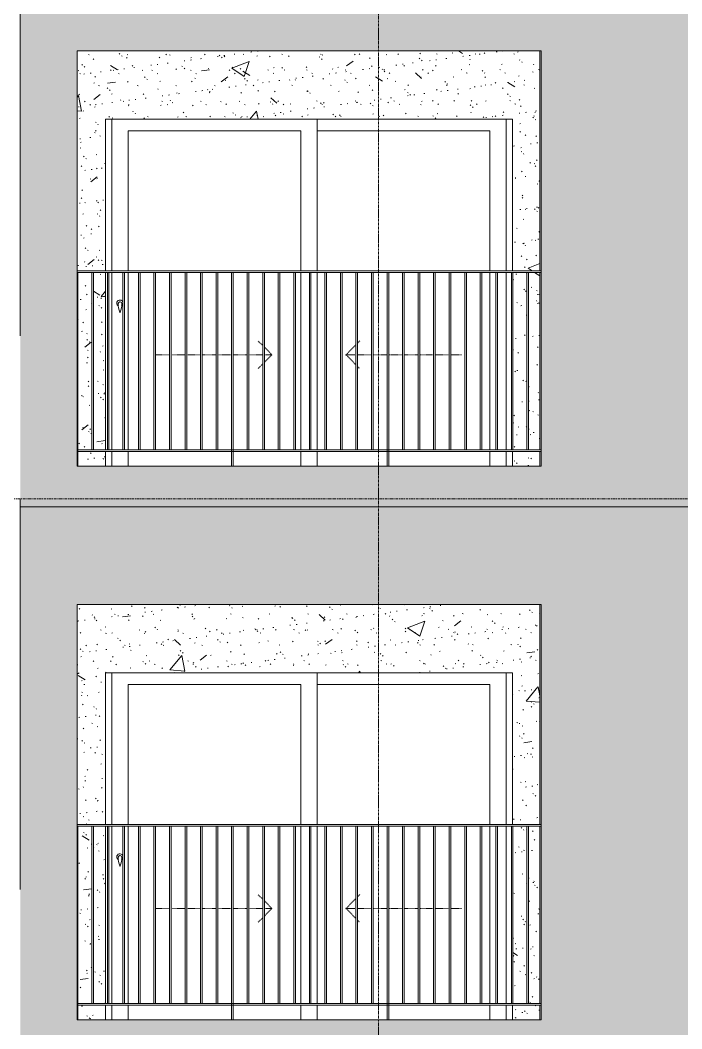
# Model space of a CAD drawing. Header units: millimetres. Extents: x 9199 to 175431, y -4466 to 35300.
# Drawn here: x 37037 to 41100, y 19345 to 25539 of the extents above; entities that cross this region are included whole.
import ezdxf

# ---------------------------------------------------------------- set-up
doc = ezdxf.new("R2010")
doc.units = ezdxf.units.MM
for name, pattern in [('Centre', [31.75, 6.35, -4.7625, 15.875, -4.7625]), ('Dash', [6, 3, -3]), ('Grid Line', [22.225, 12.7, -3.175, 3.175, -3.175])]:
    doc.linetypes.add(name, pattern=pattern)
for name, color, linetype, lineweight in [('0-1', 7, 'Continuous', 5), ('A-DOOR', 31, 'Continuous', 9), ('A-DOOR-FRAM', 31, 'Continuous', 9), ('A-DOOR-HDLN', 31, 'Dash', 18), ('A-FLOR-HRAL', 11, 'Continuous', 9), ('A-FLOR-LEVL-2', 51, 'Centre', 9), ('A-WALL', 113, 'Continuous', 9), ('A-WALL-PATT', 111, 'Continuous', 9), ('A-WALL-PATT-1', 9, 'Continuous', 9), ('A-WALL-PATT-2', 111, 'Continuous', 5), ('I-WALL-1', 7, 'Continuous', 9), ('S-GRID-1', 1, 'Grid Line', 9)]:
    doc.layers.add(name, color=color, linetype=linetype, lineweight=lineweight)
pattern_1 = [(50, (51388.9, 1200), (1093.104, -95.634), [114.3, -1257.3]), (355, (51388.9, 1200), (-211.457, 1146.34), [91.44, -1005.84]), (100.451, (51480, 1192), (881.656, 1050.7), [97.14, -1068.54]), (46.184, (51389, 1504.8), (1626.475, -252.26), [171.45, -1885.95]), (96.636, (51524.5, 1483.8), (1424.42, 1484.565), [145.71, -1602.81]), (351.184, (51389, 1504.8), (1424.43, 1484.55), [137.16, -1508.76]), (21, (51541.3, 1428.6), (909.686, -613.59), [114.3, -1257.3]), (326, (51541.3, 1428.6), (370.81, 1105.13), [91.44, -1005.84]), (71.451, (51617.1, 1377.5), (1280.503, 491.528), [97.14, -1068.54]), (37.5, (51388.93, 1200), (18.5313, 507.33), [50.292, -943.356, 50.292, -970.788, -1009.65]), (37.5, (51388.93, 1200), (18.5313, 507.33), [-2014.728, 50.292, -959.358]), (7.5, (51388.93, 1200), (400.918, 601.084), [50.292, -531.876, 50.292, -920.496, -384.81]), (7.5, (51388.93, 1200), (400.918, 601.084), [-1552.956, 50.292, -334.518]), (327.5, (51049.1, 1200), (813.545, -34.374), [50.292, -330.708, 50.292, -1138.428, -1577.34]), (327.5, (51049.1, 1200), (813.545, -34.374), [-1569.72, 50.292, -1527.048]), (317.5, (50896.7, 1200), (888.775, 152.56), [50.292, -445.008, 50.292, -739.14, -1120.14]), (317.5, (50896.7, 1200), (888.775, 152.56), [-1284.732, 50.292, -1069.848])]
pattern_2 = [(37.5, (51388.93, 1200), (-4.79953, 146.8239), [5.029, -110.795, 5.029, -124.511, -123.825]), (37.5, (51388.93, 1200), (-4.79953, 146.8239), [-245.364, 5.029, -118.796]), (7.5, (51388.93, 1200), (134.8574, 215.0472), [5.029, -57.455, 5.029, -99.365, -40.005]), (7.5, (51388.93, 1200), (134.8574, 215.0472), [-166.878, 5.029, -34.976]), (327.5, (51295.21, 1200), (237.29776, 0.4316), [5.029, -33.071, 5.029, -132.131, -179.07]), (327.5, (51295.21, 1200), (237.29776, 0.4316), [-175.26, 5.029, -174.041]), (317.5, (51295.2, 1200), (229.067, 66.8792), [5.029, -14.021, 5.029, -84.887, -102.87]), (317.5, (51295.2, 1200), (229.067, 66.8792), [-108.966, 5.029, -97.841])]

# ---------------------------------------------------------------- blocks, each defined once
blk = doc.blocks.new('NCV_TKTC_TANG 6 - 8_rvt-1-TKCS_MẶT ĐỨNG HƯỚNG ĐÔNG')
at = {"layer": 'A-WALL-PATT-1'}
h = blk.add_hatch(dxfattribs=at)
h.set_pattern_fill('FP_2', color=256, style=0, pattern_type=2)
h.set_pattern_definition(pattern_1)
h.paths.add_polyline_path([(37391.9, 22800), (37560.7, 22800), (37560.7, 22890), (37391.9, 22890)])
h.paths.add_polyline_path([(40060.7, 22800), (40226.9, 22800), (40226.9, 22890), (40060.7, 22890)])
h.paths.add_polyline_path([(40158.3, 22900), (40226.9, 22900), (40226.9, 23990), (40158.3, 23990), (40158.3, 23295.5)])
h.paths.add_polyline_path([(37560.7, 22900), (37560.7, 23990), (37487.3, 23990), (37487.3, 22900)])
h.paths.add_polyline_path([(37477.3, 22900), (37477.3, 23990), (37391.9, 23990), (37391.9, 22900)])
h.paths.add_polyline_path([(40062.9, 22900), (40148.3, 22900), (40148.3, 23990), (40062.9, 23990), (40062.9, 23016.1)])
h.paths.add_polyline_path([(37386.9, 24000), (37560.7, 24000), (37560.7, 24930), (40060.7, 24930), (40060.7, 24000), (40226.9, 24000), (40226.9, 25350), (37386.9, 25350), (37386.9, 24377.5)])
h = blk.add_hatch(dxfattribs=at)
h.set_pattern_fill('FP_3', color=256, style=0, pattern_type=2)
h.set_pattern_definition(pattern_2)
h.paths.add_polyline_path([(37391.9, 22800), (37560.7, 22800), (37560.7, 22890), (37391.9, 22890)])
h.paths.add_polyline_path([(40060.7, 22800), (40226.9, 22800), (40226.9, 22890), (40060.7, 22890)])
h.paths.add_polyline_path([(40158.3, 22900), (40226.9, 22900), (40226.9, 23990), (40158.3, 23990), (40158.3, 23295.5)])
h.paths.add_polyline_path([(37560.7, 22900), (37560.7, 23990), (37487.3, 23990), (37487.3, 22900)])
h.paths.add_polyline_path([(37477.3, 22900), (37477.3, 23990), (37391.9, 23990), (37391.9, 22900)])
h.paths.add_polyline_path([(40062.9, 22900), (40148.3, 22900), (40148.3, 23990), (40062.9, 23990), (40062.9, 23016.1)])
h.paths.add_polyline_path([(37386.9, 24000), (37560.7, 24000), (37560.7, 24930), (40060.7, 24930), (40060.7, 24000), (40226.9, 24000), (40226.9, 25350), (37386.9, 25350), (37386.9, 24377.5)])
at = {"layer": 'I-WALL-1'}
for p, q in [((40226.9, 24000), (40226.9, 25350)), ((37560.7, 24000), (37560.7, 24930)), ((37560.7, 24930), (40060.7, 24930)), ((40060.7, 24930), (40060.7, 24000)), ((37560.7, 22900), (37560.7, 23990)), ((40226.9, 22900), (40226.9, 23990)), ((37560.7, 22800), (37560.7, 22890)), ((40060.7, 22890), (40060.7, 22800)), ((40226.9, 22800), (40226.9, 22890))]:
    blk.add_line(p, q, dxfattribs=at)
blk = doc.blocks.new('NCV_TKTC_TANG 6 - 8_rvt-3-TKCS_MẶT ĐỨNG HƯỚNG ĐÔNG')
at = {"layer": 'A-WALL-PATT-1'}
h = blk.add_hatch(dxfattribs=at)
h.set_pattern_fill('FP_2', color=256, style=0, pattern_type=2)
h.set_pattern_definition(pattern_1)
h.paths.add_polyline_path([(37391.9, 19400), (37560.7, 19400), (37560.7, 19490), (37391.9, 19490)])
h.paths.add_polyline_path([(40060.7, 19400), (40226.9, 19400), (40226.9, 19490), (40060.7, 19490)])
h.paths.add_polyline_path([(40158.3, 19500), (40226.9, 19500), (40226.9, 20590), (40158.3, 20590), (40158.3, 20049.5)])
h.paths.add_polyline_path([(37560.7, 19500), (37560.7, 20590), (37487.3, 20590), (37487.3, 19500)])
h.paths.add_polyline_path([(37477.3, 19500), (37477.3, 20590), (37391.9, 20590), (37391.9, 19500)])
h.paths.add_polyline_path([(40062.9, 19500), (40148.3, 19500), (40148.3, 20590), (40062.9, 20590), (40062.9, 19616.1)])
h.paths.add_polyline_path([(37428.7, 20600), (37560.7, 20600), (37560.7, 21530), (40060.7, 21530), (40060.7, 20600), (40226.9, 20600), (40226.9, 21950), (37386.9, 21950), (37386.9, 20600)])
h = blk.add_hatch(dxfattribs=at)
h.set_pattern_fill('FP_3', color=256, style=0, pattern_type=2)
h.set_pattern_definition(pattern_2)
h.paths.add_polyline_path([(37391.9, 19400), (37560.7, 19400), (37560.7, 19490), (37391.9, 19490)])
h.paths.add_polyline_path([(40060.7, 19400), (40226.9, 19400), (40226.9, 19490), (40060.7, 19490)])
h.paths.add_polyline_path([(40158.3, 19500), (40226.9, 19500), (40226.9, 20590), (40158.3, 20590), (40158.3, 20049.5)])
h.paths.add_polyline_path([(37560.7, 19500), (37560.7, 20590), (37487.3, 20590), (37487.3, 19500)])
h.paths.add_polyline_path([(37477.3, 19500), (37477.3, 20590), (37391.9, 20590), (37391.9, 19500)])
h.paths.add_polyline_path([(40062.9, 19500), (40148.3, 19500), (40148.3, 20590), (40062.9, 20590), (40062.9, 19616.1)])
h.paths.add_polyline_path([(37428.7, 20600), (37560.7, 20600), (37560.7, 21530), (40060.7, 21530), (40060.7, 20600), (40226.9, 20600), (40226.9, 21950), (37386.9, 21950), (37386.9, 20600)])
at = {"layer": 'I-WALL-1'}
for p, q in [((40226.9, 20600), (40226.9, 21950)), ((37560.7, 20600), (37560.7, 21530)), ((37560.7, 21530), (40060.7, 21530)), ((40060.7, 21530), (40060.7, 20600)), ((37560.7, 19500), (37560.7, 20590)), ((40226.9, 19500), (40226.9, 20590)), ((37560.7, 19400), (37560.7, 19490)), ((40060.7, 19490), (40060.7, 19400)), ((40226.9, 19400), (40226.9, 19490))]:
    blk.add_line(p, q, dxfattribs=at)
blk = doc.blocks.new('Railing - 10mm-1251313-TKCS_MẶT ĐỨNG HƯỚNG ĐÔNG')
at = {"layer": 'A-FLOR-HRAL'}
for p, q in [((70204.4, 2500), (70204.4, 3590)), ((70214.4, 2500), (70214.4, 3590))]:
    blk.add_line(p, q, dxfattribs=at)
blk = doc.blocks.new('Railing - 50 x 10mm-V52-TKCS_MẶT ĐỨNG HƯỚNG ĐÔNG')
at = {"layer": 'A-FLOR-HRAL'}
for p, q in [((71081.4, 6990), (71091.4, 6990)), ((71081.4, 5800), (71081.4, 6990)), ((71091.4, 5800), (71091.4, 6990))]:
    blk.add_line(p, q, dxfattribs=at)
blk = doc.blocks.new('Railing - 50 x 10mm-V53-TKCS_MẶT ĐỨNG HƯỚNG ĐÔNG')
at = {"layer": 'A-FLOR-HRAL'}
for p in [(70111.9, 6990), (70116.9, 5800)]:
    blk.add_line(p, (70116.9, 6990), dxfattribs=at)
blk = doc.blocks.new('Railing - Railing-3822156-TKCS_MẶT ĐỨNG HƯỚNG ĐÔNG')
at = {"layer": 'A-FLOR-HRAL'}
for p, q in [((37386.9, 19500), (40236.5, 19500)), ((40236.5, 19490), (37386.9, 19490))]:
    blk.add_line(p, q, dxfattribs=at)
for name, p in [('Railing - 50 x 10mm-V53-TKCS_MẶT ĐỨNG HƯỚNG ĐÔNG', (-32725, 13600)), ('Railing - 10mm-1251313-TKCS_MẶT ĐỨNG HƯỚNG ĐÔNG', (-32727.1, 17000)), ('Railing - 10mm-1251313-TKCS_MẶT ĐỨNG HƯỚNG ĐÔNG', (-32631.7, 17000)), ('Railing - 10mm-1251313-TKCS_MẶT ĐỨNG HƯỚNG ĐÔNG', (-32536.3, 17000)), ('Railing - 10mm-1251313-TKCS_MẶT ĐỨNG HƯỚNG ĐÔNG', (-32440.9, 17000)), ('Railing - 10mm-1251313-TKCS_MẶT ĐỨNG HƯỚNG ĐÔNG', (-32345.5, 17000)), ('Railing - 10mm-1251313-TKCS_MẶT ĐỨNG HƯỚNG ĐÔNG', (-32250.1, 17000)), ('Railing - 10mm-1251313-TKCS_MẶT ĐỨNG HƯỚNG ĐÔNG', (-32154.7, 17000)), ('Railing - 10mm-1251313-TKCS_MẶT ĐỨNG HƯỚNG ĐÔNG', (-32059.3, 17000)), ('Railing - 10mm-1251313-TKCS_MẶT ĐỨNG HƯỚNG ĐÔNG', (-31963.9, 17000)), ('Railing - 50 x 10mm-V52-TKCS_MẶT ĐỨNG HƯỚNG ĐÔNG', (-32745.6, 13600)), ('Railing - 10mm-1251313-TKCS_MẶT ĐỨNG HƯỚNG ĐÔNG', (-31773.2, 17000)), ('Railing - 10mm-1251313-TKCS_MẶT ĐỨNG HƯỚNG ĐÔNG', (-31677.8, 17000)), ('Railing - 10mm-1251313-TKCS_MẶT ĐỨNG HƯỚNG ĐÔNG', (-31582.4, 17000)), ('Railing - 10mm-1251313-TKCS_MẶT ĐỨNG HƯỚNG ĐÔNG', (-31487, 17000)), ('Railing - 10mm-1251313-TKCS_MẶT ĐỨNG HƯỚNG ĐÔNG', (-31391.6, 17000)), ('Railing - 10mm-1251313-TKCS_MẶT ĐỨNG HƯỚNG ĐÔNG', (-31296.2, 17000)), ('Railing - 10mm-1251313-TKCS_MẶT ĐỨNG HƯỚNG ĐÔNG', (-31200.8, 17000)), ('Railing - 10mm-1251313-TKCS_MẶT ĐỨNG HƯỚNG ĐÔNG', (-31105.4, 17000)), ('Railing - 10mm-1251313-TKCS_MẶT ĐỨNG HƯỚNG ĐÔNG', (-31010, 17000)), ('Railing - 50 x 10mm-V52-TKCS_MẶT ĐỨNG HƯỚNG ĐÔNG', (-31791.6, 13600)), ('Railing - 10mm-1251313-TKCS_MẶT ĐỨNG HƯỚNG ĐÔNG', (-30819.2, 17000)), ('Railing - 10mm-1251313-TKCS_MẶT ĐỨNG HƯỚNG ĐÔNG', (-30723.9, 17000)), ('Railing - 10mm-1251313-TKCS_MẶT ĐỨNG HƯỚNG ĐÔNG', (-30628.5, 17000)), ('Railing - 10mm-1251313-TKCS_MẶT ĐỨNG HƯỚNG ĐÔNG', (-30533.1, 17000)), ('Railing - 10mm-1251313-TKCS_MẶT ĐỨNG HƯỚNG ĐÔNG', (-30437.7, 17000)), ('Railing - 10mm-1251313-TKCS_MẶT ĐỨNG HƯỚNG ĐÔNG', (-30342.3, 17000)), ('Railing - 10mm-1251313-TKCS_MẶT ĐỨNG HƯỚNG ĐÔNG', (-30246.9, 17000)), ('Railing - 10mm-1251313-TKCS_MẶT ĐỨNG HƯỚNG ĐÔNG', (-30151.5, 17000)), ('Railing - 10mm-1251313-TKCS_MẶT ĐỨNG HƯỚNG ĐÔNG', (-30056.1, 17000))]:
    blk.add_blockref(name, p)
blk = doc.blocks.new('Top Rail Type - Top Rail_Internal_-3822159-TKCS_MẶT ĐỨNG HƯỚNG ĐÔNG')
at = {"layer": 'A-FLOR-HRAL'}
for p, q in [((40236.5, 20600), (37386.9, 20600)), ((37386.9, 20590), (40236.5, 20590))]:
    blk.add_line(p, q, dxfattribs=at)
blk = doc.blocks.new('DEG_02-DEG_03 - DEG_02-2500x2400mm-CỬA ĐI 02 CÁNH TRƯỢT-V64-TKCS_MẶT ĐỨNG HƯỚNG ĐÔNG')
at = {"layer": 'A-DOOR'}
for p, q in [((37600.3, 7000), (37600.3, 7930)), ((38860.3, 7930), (38860.3, 7000)), ((37700.3, 7860), (38760.3, 7860)), ((37700.3, 7860), (37700.3, 7000)), ((38760.3, 7000), (38760.3, 7860)), ((38860.3, 7860), (39920.3, 7860)), ((39920.3, 7000), (39920.3, 7860)), ((37600.3, 5900), (37600.3, 6990)), ((37700.3, 6990), (37700.3, 5900)), ((38760.3, 5900), (38760.3, 6990)), ((38860.3, 6990), (38860.3, 5900)), ((39920.3, 5900), (39920.3, 6990)), ((37600.3, 5800), (37600.3, 5890)), ((37700.3, 5890), (37700.3, 5800)), ((38760.3, 5800), (38760.3, 5890)), ((38860.3, 5890), (38860.3, 5800)), ((39920.3, 5800), (39920.3, 5890))]:
    blk.add_line(p, q, dxfattribs=at)
at = {"layer": 'A-DOOR', "flags": 128}
blk.add_lwpolyline([(37651.8, 6808.7), (37651.8, 6808.7), (37651.8, 6808.7), (37651.8, 6808.7), (37651.8, 6808.7), (37651.8, 6808.7), (37651.8, 6808.7), (37651.7, 6808.7), (37651.7, 6808.7), (37651.7, 6808.7), (37651.7, 6808.7), (37651.6, 6808.7), (37651.6, 6808.7), (37651.6, 6808.7), (37651.5, 6808.7), (37651.5, 6808.7), (37651.5, 6808.7), (37651.4, 6808.7), (37651.4, 6808.7), (37651.4, 6808.7), (37651.3, 6808.7), (37651.3, 6808.7), (37651.2, 6808.7), (37651.2, 6808.7), (37651.1, 6808.7), (37651.1, 6808.7), (37651, 6808.7), (37651, 6808.7), (37650.9, 6808.7), (37650.9, 6808.7), (37650.8, 6808.7), (37650.7, 6808.7), (37650.7, 6808.7), (37650.6, 6808.7), (37650.6, 6808.7), (37650.5, 6808.7), (37650.4, 6808.7), (37650.4, 6808.7), (37650.3, 6808.7), (37650.3, 6808.7), (37650.2, 6808.7), (37650.1, 6808.7), (37650.1, 6808.7), (37650, 6808.7), (37650, 6808.7), (37649.9, 6808.7), (37649.9, 6808.7), (37649.8, 6808.7), (37649.7, 6808.7), (37649.7, 6808.7), (37649.6, 6808.7), (37649.6, 6808.7), (37649.5, 6808.7), (37649.5, 6808.7), (37649.4, 6808.7), (37649.4, 6808.7), (37649.3, 6808.7), (37649.3, 6808.7), (37649.2, 6808.7), (37649.2, 6808.7), (37649.2, 6808.7), (37649.1, 6808.7), (37649.1, 6808.7), (37649.1, 6808.7), (37649, 6808.7), (37649, 6808.7), (37649, 6808.7), (37648.9, 6808.7), (37648.9, 6808.7), (37648.9, 6808.7), (37648.9, 6808.7), (37648.9, 6808.7), (37648.8, 6808.7), (37648.8, 6808.7), (37648.8, 6808.7), (37648.8, 6808.7), (37648.8, 6808.7)], dxfattribs=at)
at = {"layer": 'A-DOOR'}
for centre, radius, start, end in [((37650.3, 6800), 20, 30, 180), ((37650.3, 6800), 20, 180, 240), ((37648.8, 6799.2), 9.45, 90, 180), ((37804.1, 6799.2), 164.8, 180, 199.13397), ((37651.8, 6799.2), 9.45, 0, 90), ((37496.5, 6799.2), 164.8, 340.86603, 0), ((37650.3, 6800), 20, 300, 330), ((37650.7, 6746), 2.34, 199.13397, 261.03098), ((37649.9, 6746), 2.34, 278.96902, 340.86603)]:
    blk.add_arc(centre, radius, start, end, dxfattribs=at)
at = {"layer": 'A-DOOR-FRAM'}
for p, q in [((37600.3, 7930), (37600.3, 7000)), ((40020.3, 7930), (40020.3, 7000)), ((40060.3, 7000), (40060.3, 7930)), ((37600.3, 6990), (37600.3, 5900)), ((40020.3, 6990), (40020.3, 5900)), ((37600.3, 5890), (37600.3, 5800)), ((40020.3, 5890), (40020.3, 5800)), ((40060.3, 5800), (40060.3, 5890))]:
    blk.add_line(p, q, dxfattribs=at)
at = {"layer": 'A-DOOR-HDLN'}
for p, q in [((38526.6, 6540.7), (38498.2, 6569.1)), ((39109, 6555.6), (39122.4, 6569.1)), ((38583.1, 6484.2), (38536.6, 6530.7)), ((39037.6, 6484.2), (39099, 6545.6)), ((37873.1, 6484.2), (37954.3, 6484.2)), ((37964.3, 6484.2), (38049.7, 6484.2)), ((38059.7, 6484.2), (38145.1, 6484.2)), ((38155.1, 6484.2), (38240.5, 6484.2)), ((38250.5, 6484.2), (38335.8, 6484.2)), ((38345.8, 6484.2), (38431.2, 6484.2)), ((38441.2, 6484.2), (38526.6, 6484.2)), ((38583.1, 6484.2), (38536.6, 6437.8)), ((38536.6, 6484.2), (38583.1, 6484.2)), ((39037.6, 6484.2), (39099, 6422.8)), ((39099, 6484.2), (39037.6, 6484.2)), ((39194.4, 6484.2), (39109, 6484.2)), ((39289.7, 6484.2), (39204.4, 6484.2)), ((39385.1, 6484.2), (39299.7, 6484.2)), ((39480.5, 6484.2), (39395.1, 6484.2)), ((39575.9, 6484.2), (39490.5, 6484.2)), ((39671.3, 6484.2), (39585.9, 6484.2)), ((39747.6, 6484.2), (39681.3, 6484.2)), ((38526.6, 6427.8), (38498.2, 6399.4)), ((39109, 6412.8), (39122.4, 6399.4))]:
    blk.add_line(p, q, dxfattribs=at)
blk = doc.blocks.new('Railing - Railing-3825405-TKCS_MẶT ĐỨNG HƯỚNG ĐÔNG')
at = {"layer": 'A-FLOR-HRAL'}
for p, q in [((37386.9, 22900), (40236.5, 22900)), ((40236.5, 22890), (37386.9, 22890))]:
    blk.add_line(p, q, dxfattribs=at)
for name, p in [('Railing - 50 x 10mm-V53-TKCS_MẶT ĐỨNG HƯỚNG ĐÔNG', (-32725, 17000)), ('Railing - 10mm-1251313-TKCS_MẶT ĐỨNG HƯỚNG ĐÔNG', (-32727.1, 20400)), ('Railing - 10mm-1251313-TKCS_MẶT ĐỨNG HƯỚNG ĐÔNG', (-32631.7, 20400)), ('Railing - 10mm-1251313-TKCS_MẶT ĐỨNG HƯỚNG ĐÔNG', (-32536.3, 20400)), ('Railing - 10mm-1251313-TKCS_MẶT ĐỨNG HƯỚNG ĐÔNG', (-32440.9, 20400)), ('Railing - 10mm-1251313-TKCS_MẶT ĐỨNG HƯỚNG ĐÔNG', (-32345.5, 20400)), ('Railing - 10mm-1251313-TKCS_MẶT ĐỨNG HƯỚNG ĐÔNG', (-32250.1, 20400)), ('Railing - 10mm-1251313-TKCS_MẶT ĐỨNG HƯỚNG ĐÔNG', (-32154.7, 20400)), ('Railing - 10mm-1251313-TKCS_MẶT ĐỨNG HƯỚNG ĐÔNG', (-32059.3, 20400)), ('Railing - 10mm-1251313-TKCS_MẶT ĐỨNG HƯỚNG ĐÔNG', (-31963.9, 20400)), ('Railing - 50 x 10mm-V52-TKCS_MẶT ĐỨNG HƯỚNG ĐÔNG', (-32745.6, 17000)), ('Railing - 10mm-1251313-TKCS_MẶT ĐỨNG HƯỚNG ĐÔNG', (-31773.2, 20400)), ('Railing - 10mm-1251313-TKCS_MẶT ĐỨNG HƯỚNG ĐÔNG', (-31677.8, 20400)), ('Railing - 10mm-1251313-TKCS_MẶT ĐỨNG HƯỚNG ĐÔNG', (-31582.4, 20400)), ('Railing - 10mm-1251313-TKCS_MẶT ĐỨNG HƯỚNG ĐÔNG', (-31487, 20400)), ('Railing - 10mm-1251313-TKCS_MẶT ĐỨNG HƯỚNG ĐÔNG', (-31391.6, 20400)), ('Railing - 10mm-1251313-TKCS_MẶT ĐỨNG HƯỚNG ĐÔNG', (-31296.2, 20400)), ('Railing - 10mm-1251313-TKCS_MẶT ĐỨNG HƯỚNG ĐÔNG', (-31200.8, 20400)), ('Railing - 10mm-1251313-TKCS_MẶT ĐỨNG HƯỚNG ĐÔNG', (-31105.4, 20400)), ('Railing - 10mm-1251313-TKCS_MẶT ĐỨNG HƯỚNG ĐÔNG', (-31010, 20400)), ('Railing - 50 x 10mm-V52-TKCS_MẶT ĐỨNG HƯỚNG ĐÔNG', (-31791.6, 17000)), ('Railing - 10mm-1251313-TKCS_MẶT ĐỨNG HƯỚNG ĐÔNG', (-30819.2, 20400)), ('Railing - 10mm-1251313-TKCS_MẶT ĐỨNG HƯỚNG ĐÔNG', (-30723.9, 20400)), ('Railing - 10mm-1251313-TKCS_MẶT ĐỨNG HƯỚNG ĐÔNG', (-30628.5, 20400)), ('Railing - 10mm-1251313-TKCS_MẶT ĐỨNG HƯỚNG ĐÔNG', (-30533.1, 20400)), ('Railing - 10mm-1251313-TKCS_MẶT ĐỨNG HƯỚNG ĐÔNG', (-30437.7, 20400)), ('Railing - 10mm-1251313-TKCS_MẶT ĐỨNG HƯỚNG ĐÔNG', (-30342.3, 20400)), ('Railing - 10mm-1251313-TKCS_MẶT ĐỨNG HƯỚNG ĐÔNG', (-30246.9, 20400)), ('Railing - 10mm-1251313-TKCS_MẶT ĐỨNG HƯỚNG ĐÔNG', (-30151.5, 20400)), ('Railing - 10mm-1251313-TKCS_MẶT ĐỨNG HƯỚNG ĐÔNG', (-30056.1, 20400))]:
    blk.add_blockref(name, p)
blk = doc.blocks.new('Top Rail Type - Top Rail_Internal_-3825408-TKCS_MẶT ĐỨNG HƯỚNG ĐÔNG')
at = {"layer": 'A-FLOR-HRAL'}
for p, q in [((40236.5, 24000), (37386.9, 24000)), ((37386.9, 23990), (40236.5, 23990))]:
    blk.add_line(p, q, dxfattribs=at)

msp = doc.modelspace()

# ---------------------------------------------------------------- hatches: boundary and pattern name
at = {"layer": 'A-WALL-PATT'}
h = msp.add_hatch(color=256, dxfattribs=at)
h.paths.add_polyline_path([(40437.4, 22550), (40437.4, 25950), (37037.4, 25950), (37037.4, 22550), (39489.8, 22550)])
h.paths.add_polyline_path([(37386.9, 22800), (37386.9, 25350), (40236.5, 25350), (40236.5, 22800), (38431.6, 22800)])
h = msp.add_hatch(color=256, dxfattribs=at)
h.paths.add_polyline_path([(37037.4, 19150), (40437.4, 19150), (40437.4, 22550), (37037.4, 22550), (37037.4, 19200)])
h.paths.add_polyline_path([(38431.6, 19400), (37386.9, 19400), (37386.9, 21950), (40236.5, 21950), (40236.5, 19400), (39489.8, 19400)])
at = {"layer": 'A-WALL-PATT-2'}
h = msp.add_hatch(color=256, dxfattribs=at)
h.paths.add_polyline_path([(40437.4, 22550), (43546.9, 22550), (43546.9, 25350), (43536.9, 25350), (43536.9, 25950), (40437.4, 25950), (40437.4, 23295.5)])
h.paths.add_polyline_path([(42796.4, 23514.4), (41437.4, 23514.4), (41437.4, 24914.4), (42837.4, 24914.4), (42837.4, 23514.4)])
h = msp.add_hatch(color=256, dxfattribs=at)
h.paths.add_polyline_path([(40437.4, 19150), (43546.9, 19150), (43546.9, 21950), (43536.9, 21950), (43536.9, 22550), (40437.4, 22550), (40437.4, 20049.5)])
h.paths.add_polyline_path([(42796.4, 20114.4), (41437.4, 20114.4), (41437.4, 21514.4), (42837.4, 21514.4), (42837.4, 20114.4)])

# ---------------------------------------------------------------- linework, layer by layer
at = {"layer": 'A-FLOR-LEVL-2'}
msp.add_line((9199.1, 22600), (84597.8, 22600), dxfattribs=at)
at = {"layer": 'A-WALL'}
for p, q in [((37037.4, 26000), (37037.4, 23600)), ((37386.9, 22800), (37386.9, 25350)), ((37386.9, 25350), (40236.5, 25350)), ((40236.5, 25350), (40236.5, 22800)), ((40236.5, 22800), (37386.9, 22800)), ((37037.4, 22600), (37037.4, 20200)), ((43536.9, 22550), (37037.4, 22550)), ((37037.4, 22550), (43536.9, 22550)), ((37386.9, 19400), (37386.9, 21950)), ((37386.9, 21950), (40236.5, 21950)), ((40236.5, 21950), (40236.5, 19400)), ((40236.5, 19400), (37386.9, 19400))]:
    msp.add_line(p, q, dxfattribs=at)
at = {"layer": 'S-GRID-1'}
msp.add_line((39236.9, 1454.4), (39236.9, 30542.5), dxfattribs=at)

# ---------------------------------------------------------------- block references
at = {"layer": '0-1'}
for name in ['NCV_TKTC_TANG 6 - 8_rvt-1-TKCS_MẶT ĐỨNG HƯỚNG ĐÔNG', 'NCV_TKTC_TANG 6 - 8_rvt-3-TKCS_MẶT ĐỨNG HƯỚNG ĐÔNG']:
    msp.add_blockref(name, (0, 0), dxfattribs=at)
at = {"layer": 'A-DOOR'}
for p in [(0, 17000), (0, 13600)]:
    msp.add_blockref('DEG_02-DEG_03 - DEG_02-2500x2400mm-CỬA ĐI 02 CÁNH TRƯỢT-V64-TKCS_MẶT ĐỨNG HƯỚNG ĐÔNG', p, dxfattribs=at)
at = {"layer": 'A-FLOR-HRAL'}
for name in ['Top Rail Type - Top Rail_Internal_-3825408-TKCS_MẶT ĐỨNG HƯỚNG ĐÔNG', 'Railing - Railing-3825405-TKCS_MẶT ĐỨNG HƯỚNG ĐÔNG', 'Top Rail Type - Top Rail_Internal_-3822159-TKCS_MẶT ĐỨNG HƯỚNG ĐÔNG', 'Railing - Railing-3822156-TKCS_MẶT ĐỨNG HƯỚNG ĐÔNG']:
    msp.add_blockref(name, (0, 0), dxfattribs=at)

doc.saveas('drawing.dxf')
